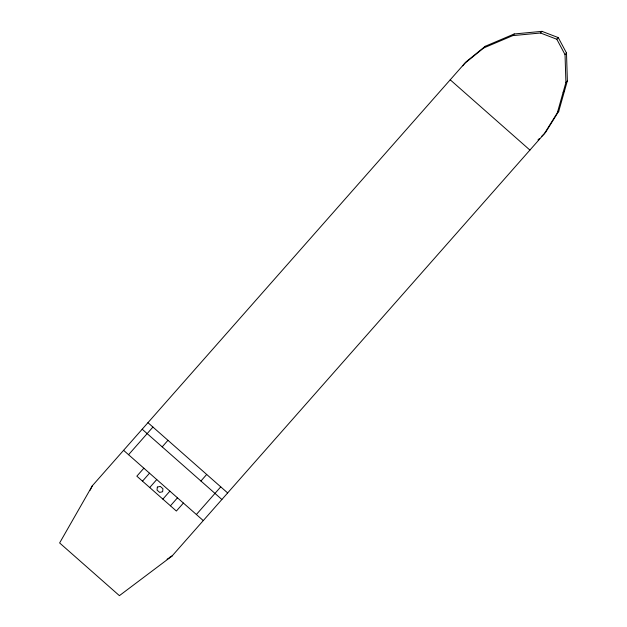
<?xml version="1.0" encoding="UTF-8"?>
<svg xmlns="http://www.w3.org/2000/svg" width="627" height="627" viewBox="0 0 627 627"><rect width="100%" height="100%" fill="white"/><g stroke="black" fill="none" stroke-linecap="round" stroke-linejoin="round"><path stroke-width="0.94" d="M541.485 136.506L544.283 133.786L557.332 112.805L565.915 82.466L565.037 54.62L556.807 39.242L540.513 33.004L512.784 35.621L483.762 47.934L464.583 63.515L462.812 65.851M558.79 111.151L567.372 80.812L566.494 52.974L558.257 37.589L541.971 31.35L514.234 33.968L485.22 46.288L466.041 61.861L92.287 485.823L59.628 542.951L119.404 595.65L171.986 556.086L545.741 132.132L558.79 111.151L557.332 112.805M90.194 490.196L92.287 485.823M483.762 47.934L485.22 46.288M128.566 454.708L152.933 427.065M512.784 35.621L514.234 33.968M162.197 446.871L167.965 440.319M143.865 468.204L136.843 476.175L176.375 511.036L183.405 503.058M142.501 481.16L149.524 473.189M540.513 33.004L541.971 31.35M149.728 487.532L156.75 479.561M556.807 39.242L558.257 37.589M162.863 499.116L169.893 491.145M565.037 54.62L566.494 52.974M170.442 505.801L177.472 497.83M200.922 481.011L206.691 474.467M565.915 82.466L567.372 80.812M196.376 514.501L220.751 486.858M537.99 139.907L539.392 138.551M563.132 92.302L564.465 91.072M167.088 559.245L171.986 556.086L170.176 556.815M450.217 79.809L529.917 150.08M147.956 422.676L227.656 492.947M142.18 429.221L221.88 499.492M123.582 450.319L203.281 520.59M157.346 487.077L157.04 490.087L159.681 492.414L162.628 491.74L162.934 488.731L160.293 486.403L157.346 487.077"/></g></svg>
